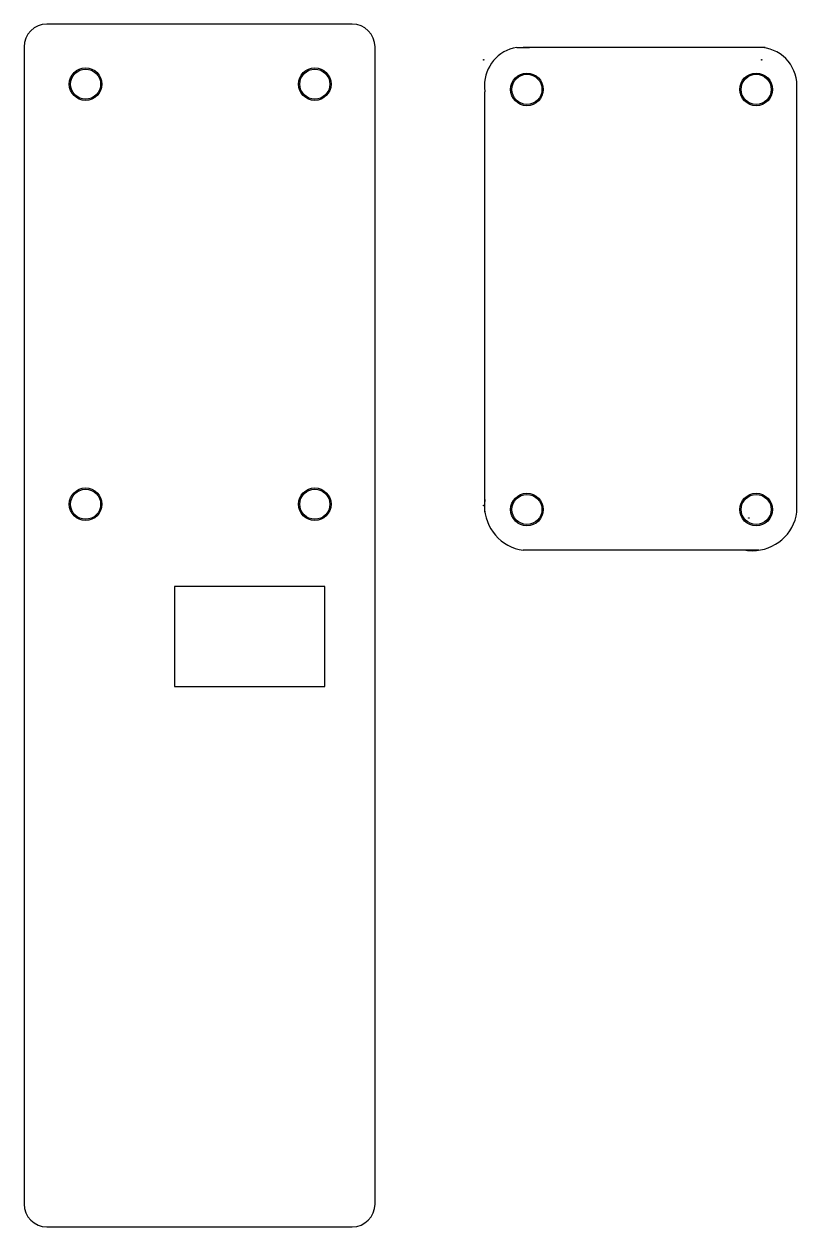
# Model space of a CAD drawing. Extents: x -54 to 23, y -27 to 93.
import ezdxf

# ---------------------------------------------------------------- set-up
doc = ezdxf.new("R2010")
doc.units = 0
doc.header["$MEASUREMENT"] = 0
doc.header["$XCLIPFRAME"] = 2
doc.layers.add('LAYER_1', color=7, linetype='CONTINUOUS')
picture_1 = doc.add_image_def('image1.jpg', size_in_pixel=(232, 320))
picture_2 = doc.add_image_def('image2.jpg', size_in_pixel=(274, 274))
picture_3 = doc.add_image_def('image3.jpg', size_in_pixel=(365, 277))
picture_4 = doc.add_image_def('image4.jpg', size_in_pixel=(277, 365))

msp = doc.modelspace()

# ---------------------------------------------------------------- linework, layer by layer
at = {"layer": 'LAYER_1', "color": 250}
msp.add_lwpolyline([(-39.13, 26.62), (-24.13, 26.62), (-24.13, 36.62), (-39.13, 36.62), (-39.13, 26.62)], close=True, dxfattribs=at)
for centre in [(-47.99, 86.72), (-25.13, 86.72), (-47.99, 44.81), (-25.13, 44.81)]:
    msp.add_ellipse(centre, major_axis=(0, 1.5), ratio=1, dxfattribs=at)
at = {"layer": 'LAYER_1', "color": 242}
for centre in [(-3.98, 86.2), (18.88, 86.2), (-3.98, 44.29), (18.88, 44.29)]:
    msp.add_ellipse(centre, major_axis=(0, 1.5), ratio=1, dxfattribs=at)
at = {"layer": 'LAYER_1', "color": 250}
msp.add_open_spline([(-51.85, 92.72), (-51.85, 92.72), (-21.41, 92.72), (-21.41, 92.72), (-21.41, 92.72), (-20.15, 92.72), (-19.13, 91.69), (-19.13, 90.43), (-19.13, 90.43), (-19.13, 90.43), (-19.13, -25), (-19.13, -25), (-19.13, -25), (-19.13, -26.26), (-20.15, -27.28), (-21.41, -27.28), (-21.41, -27.28), (-21.41, -27.28), (-51.85, -27.28), (-51.85, -27.28), (-51.85, -27.28), (-53.1, -27.28), (-54.13, -26.26), (-54.13, -25), (-54.13, -25), (-54.13, -25), (-54.13, 90.43), (-54.13, 90.43), (-54.13, 90.43), (-54.13, 91.69), (-53.1, 92.72), (-51.85, 92.72)], degree=3, knots=[0, 0, 0, 0, 0.111111, 0.111111, 0.111111, 0.111111, 0.222222, 0.222222, 0.222222, 0.222222, 0.333333, 0.333333, 0.333333, 0.333333, 0.444444, 0.444444, 0.444444, 0.444444, 0.555556, 0.555556, 0.555556, 0.555556, 0.666667, 0.666667, 0.666667, 0.666667, 0.777778, 0.777778, 0.777778, 0.777778, 1, 1, 1, 1], dxfattribs=at)
at = {"layer": 'LAYER_1', "color": 242}
for points in [[(-5, 90.39), (-6.86, 90.08), (-8.22, 88.46), (-8.22, 86.58), (-8.22, 86.58), (-8.22, 86.36), (-8.21, 86.15), (-8.17, 85.94)], [(-5, 90.39), (-6.86, 90.08), (-8.22, 88.46), (-8.22, 86.58), (-8.22, 86.58), (-8.22, 86.36), (-8.21, 86.15), (-8.17, 85.94)], [(-5, 90.39), (-5, 90.39), (-5, 90.39), (-5, 90.39), (-5, 90.39), (-5, 90.39), (-5, 90.39), (-5, 90.39)], [(-5, 90.39), (-5, 90.39), (-5, 90.39), (-5, 90.39), (-5, 90.39), (-5, 90.39), (-5, 90.39), (-5, 90.39)], [(-5, 90.39), (-5, 90.39), (-5, 90.39), (-5, 90.39), (-5, 90.39), (-5, 90.39), (-5, 90.39), (-5, 90.39)], [(-5, 90.39), (-5, 90.39), (-5, 90.39), (-5, 90.39), (-5, 90.39), (-5, 90.39), (-5, 90.39), (-5, 90.39)], [(19.77, 90.39), (19.77, 90.39), (19.77, 90.39), (19.77, 90.39), (19.77, 90.39), (19.77, 90.39), (19.77, 90.39), (19.77, 90.39)], [(19.77, 90.39), (19.77, 90.39), (19.77, 90.39), (19.77, 90.39), (19.77, 90.39), (19.77, 90.39), (19.77, 90.39), (19.77, 90.39)], [(22.94, 86.58), (22.94, 86.58), (22.94, 86.58), (22.94, 86.58), (22.94, 86.58), (22.94, 86.58), (22.94, 86.58), (22.94, 86.58)], [(22.94, 86.58), (22.94, 86.58), (22.94, 86.58), (22.94, 86.58), (22.94, 86.58), (22.94, 86.58), (22.94, 86.58), (22.94, 86.58)], [(-8.17, 45.3), (-8.2, 45.09), (-8.22, 44.88), (-8.22, 44.67), (-8.22, 44.67), (-8.22, 42.43), (-6.57, 40.54), (-4.36, 40.22)], [(-8.17, 45.3), (-8.2, 45.09), (-8.22, 44.88), (-8.22, 44.67), (-8.22, 44.67), (-8.22, 42.43), (-6.57, 40.54), (-4.36, 40.22)], [(-8.17, 45.3), (-8.17, 45.3), (-8.17, 45.3), (-8.17, 45.3), (-8.17, 45.3), (-8.17, 45.3), (-8.17, 45.3), (-8.17, 45.3)], [(-8.17, 45.3), (-8.17, 45.3), (-8.17, 45.3), (-8.17, 45.3), (-8.17, 45.3), (-8.17, 45.3), (-8.17, 45.3), (-8.17, 45.3)], [(-8.17, 44.03), (-8.17, 44.03), (-8.17, 44.03), (-8.17, 44.03), (-8.17, 44.03), (-8.17, 44.03), (-8.17, 44.03), (-8.17, 44.03)], [(-8.17, 44.03), (-8.17, 44.03), (-8.17, 44.03), (-8.17, 44.03), (-8.17, 44.03), (-8.17, 44.03), (-8.17, 44.03), (-8.17, 44.03)], [(17.86, 40.22), (18.07, 40.19), (18.29, 40.18), (18.5, 40.18), (18.5, 40.18), (20.73, 40.18), (22.63, 41.82), (22.94, 44.03)], [(17.86, 40.22), (18.07, 40.19), (18.29, 40.18), (18.5, 40.18), (18.5, 40.18), (20.73, 40.18), (22.63, 41.82), (22.94, 44.03)], [(22.94, 44.03), (22.94, 44.03), (22.94, 44.03), (22.94, 44.03), (22.94, 44.03), (22.94, 44.03), (22.94, 44.03), (22.94, 44.03)], [(22.94, 44.03), (22.94, 44.03), (22.94, 44.03), (22.94, 44.03), (22.94, 44.03), (22.94, 44.03), (22.94, 44.03), (22.94, 44.03)], [(17.86, 40.22), (17.86, 40.22), (17.86, 40.22), (17.86, 40.22), (17.86, 40.22), (17.86, 40.22), (17.86, 40.22), (17.86, 40.22)], [(17.86, 40.22), (17.86, 40.22), (17.86, 40.22), (17.86, 40.22), (17.86, 40.22), (17.86, 40.22), (17.86, 40.22), (17.86, 40.22)], [(19.13, 40.22), (19.13, 40.22), (19.13, 40.22), (19.13, 40.22), (19.13, 40.22), (19.13, 40.22), (19.13, 40.22), (19.13, 40.22)], [(19.13, 40.22), (19.13, 40.22), (19.13, 40.22), (19.13, 40.22), (19.13, 40.22), (19.13, 40.22), (19.13, 40.22), (19.13, 40.22)]]:
    msp.add_open_spline(points, degree=3, knots=[0, 0, 0, 0, 0.333333, 0.333333, 0.333333, 0.333333, 1, 1, 1, 1], dxfattribs=at)
for points in [[(-5, 90.39), (-5, 90.39), (-3.73, 90.39), (-3.73, 90.39)], [(-5, 90.39), (-5, 90.39), (-3.73, 90.39), (-3.73, 90.39)], [(19.77, 90.39), (19.77, 90.39), (-4.36, 90.39), (-4.36, 90.39)], [(19.77, 90.39), (19.77, 90.39), (-4.36, 90.39), (-4.36, 90.39)], [(22.94, 86.58), (22.94, 88.68), (21.24, 90.39), (19.13, 90.39)], [(22.94, 86.58), (22.94, 88.68), (21.24, 90.39), (19.13, 90.39)], [(22.94, 44.03), (22.94, 44.03), (22.94, 86.58), (22.94, 86.58)], [(22.94, 44.03), (22.94, 44.03), (22.94, 86.58), (22.94, 86.58)], [(-8.17, 44.03), (-8.17, 44.03), (-8.17, 85.94), (-8.17, 85.94)], [(-8.17, 44.03), (-8.17, 44.03), (-8.17, 85.94), (-8.17, 85.94)], [(19.13, 40.22), (19.13, 40.22), (-4.36, 40.22), (-4.36, 40.22)], [(19.13, 40.22), (19.13, 40.22), (-4.36, 40.22), (-4.36, 40.22)]]:
    msp.add_open_spline(points, degree=3, dxfattribs=at)
at = {"layer": 'LAYER_1', "color": 7}
for points in [[(-47.99, 88.35), (-48.89, 88.35), (-49.62, 87.62), (-49.62, 86.72), (-49.62, 86.72), (-49.62, 85.83), (-48.89, 85.1), (-47.99, 85.1), (-47.99, 85.1), (-47.1, 85.1), (-46.37, 85.83), (-46.37, 86.72), (-46.37, 86.72), (-46.37, 87.62), (-47.1, 88.35), (-47.99, 88.35)], [(-25.13, 88.35), (-26.03, 88.35), (-26.76, 87.62), (-26.76, 86.72), (-26.76, 86.72), (-26.76, 85.83), (-26.03, 85.1), (-25.13, 85.1), (-25.13, 85.1), (-24.24, 85.1), (-23.51, 85.83), (-23.51, 86.72), (-23.51, 86.72), (-23.51, 87.62), (-24.24, 88.35), (-25.13, 88.35)], [(-3.98, 87.82), (-4.88, 87.82), (-5.61, 87.09), (-5.61, 86.2), (-5.61, 86.2), (-5.61, 85.3), (-4.88, 84.57), (-3.98, 84.57), (-3.98, 84.57), (-3.08, 84.57), (-2.36, 85.3), (-2.36, 86.2), (-2.36, 86.2), (-2.36, 87.09), (-3.08, 87.82), (-3.98, 87.82)], [(18.88, 87.82), (17.98, 87.82), (17.25, 87.09), (17.25, 86.2), (17.25, 86.2), (17.25, 85.3), (17.98, 84.57), (18.88, 84.57), (18.88, 84.57), (19.78, 84.57), (20.5, 85.3), (20.5, 86.2), (20.5, 86.2), (20.5, 87.09), (19.78, 87.82), (18.88, 87.82)], [(-47.99, 46.44), (-48.89, 46.44), (-49.62, 45.71), (-49.62, 44.81), (-49.62, 44.81), (-49.62, 43.92), (-48.89, 43.19), (-47.99, 43.19), (-47.99, 43.19), (-47.1, 43.19), (-46.37, 43.92), (-46.37, 44.81), (-46.37, 44.81), (-46.37, 45.71), (-47.1, 46.44), (-47.99, 46.44)], [(-25.13, 46.44), (-26.03, 46.44), (-26.76, 45.71), (-26.76, 44.81), (-26.76, 44.81), (-26.76, 43.92), (-26.03, 43.19), (-25.13, 43.19), (-25.13, 43.19), (-24.24, 43.19), (-23.51, 43.92), (-23.51, 44.81), (-23.51, 44.81), (-23.51, 45.71), (-24.24, 46.44), (-25.13, 46.44)], [(-3.98, 45.91), (-4.88, 45.91), (-5.61, 45.18), (-5.61, 44.29), (-5.61, 44.29), (-5.61, 43.39), (-4.88, 42.66), (-3.98, 42.66), (-3.98, 42.66), (-3.08, 42.66), (-2.36, 43.39), (-2.36, 44.29), (-2.36, 44.29), (-2.36, 45.18), (-3.08, 45.91), (-3.98, 45.91)], [(18.88, 45.91), (17.98, 45.91), (17.25, 45.18), (17.25, 44.29), (17.25, 44.29), (17.25, 43.39), (17.98, 42.66), (18.88, 42.66), (18.88, 42.66), (19.78, 42.66), (20.5, 43.39), (20.5, 44.29), (20.5, 44.29), (20.5, 45.18), (19.78, 45.91), (18.88, 45.91)]]:
    msp.add_open_spline(points, degree=3, knots=[0, 0, 0, 0, 0.2, 0.2, 0.2, 0.2, 0.4, 0.4, 0.4, 0.4, 0.6, 0.6, 0.6, 0.6, 1, 1, 1, 1], dxfattribs=at)

# ---------------------------------------------------------------- pictures from other files: only their frames are drawn
at = {"layer": 'LAYER_1', "color": 242}
image = msp.add_image(picture_1, insert=(-8.22, 85.94), size_in_units=(3.22, 4.44), dxfattribs=at)
image.set_boundary_path([(-8.2, 86), (-5, 90.4)])
image.dxf.flags = 3
image = msp.add_image(picture_2, insert=(19.13, 86.58), size_in_units=(3.81, 3.81), dxfattribs=at)
image.set_boundary_path([(19.1, 86.6), (23, 90.4)])
image.dxf.flags = 3
image = msp.add_image(picture_4, insert=(-8.22, 40.22), size_in_units=(3.85, 5.07), dxfattribs=at)
image.set_boundary_path([(-8.2, 40.2), (-4.4, 45.3)])
image.dxf.flags = 3
image = msp.add_image(picture_3, insert=(17.86, 40.18), size_in_units=(5.07, 3.85), dxfattribs=at)
image.set_boundary_path([(17.9, 40.2), (23, 44)])
image.dxf.flags = 3

doc.saveas('drawing.dxf')
